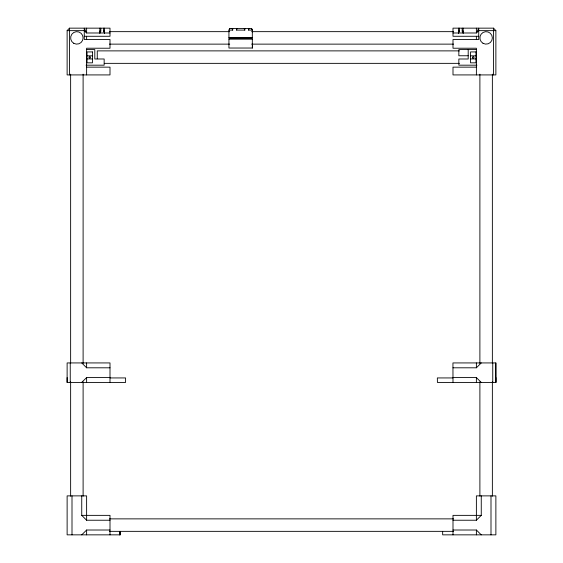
<?xml version="1.0" encoding="UTF-8"?>
<svg xmlns="http://www.w3.org/2000/svg" width="563" height="563" viewBox="0 0 563 563"><rect width="100%" height="100%" fill="white"/><g stroke="black" fill="none" stroke-linecap="round" stroke-linejoin="round"><path stroke-width="0.84" d="M110.003 377.935L125.591 377.935L125.591 382.418L67.117 382.418L67.124 377.583M100.819 28.15L100.819 31.12L99.869 32.985L99.947 31.12M459.408 31.12L458.458 32.985L458.535 31.12L459.408 31.12L459.408 28.15M100.552 31.12L99.869 32.985L100.179 31.12M459.141 31.12L458.458 32.985L458.768 31.12M244.814 28.537L244.814 30.099L236.622 30.099L237.03 28.537M229.81 28.537L228.93 30.099L228.93 37.897L252.315 37.897L252.315 30.099L248.593 30.099L249.198 28.537M86.618 67.145L110.003 67.145L110.003 74.921L67.124 74.921L67.124 30.641L69.467 28.15L110.003 28.15L110.003 36.278L84.274 36.278M452.997 367.801L476.382 367.801L481.259 362.931M452.997 520.233L476.382 520.233L481.259 515.363L481.259 495.876M81.741 534.85L86.618 530.015L110.003 530.015M81.684 382.418L86.618 377.583L110.003 377.583M476.382 67.145L452.997 67.145L452.997 74.921L495.876 74.921L495.876 30.641L493.533 28.15L452.997 28.15L452.997 36.278L478.726 36.278M229.711 28.537L251.633 28.537L252.414 30.099L252.414 31.873M228.93 30.099L232.709 30.099L232.709 28.537M67.124 30.641L84.274 30.641L86.618 32.985L110.003 32.985M495.876 30.641L478.726 30.641L476.382 32.985L452.997 32.985M99.869 31.12L100.819 31.12M103.592 31.12L104.542 31.12L104.542 32.985L103.592 31.12L103.592 28.15M462.181 28.15L462.181 31.12L463.131 31.12M109.44 31.655L229.704 31.655M251.654 31.655L453.56 31.655M228.93 37.489L252.315 37.489M228.93 39.079L252.315 39.079M109.44 44.132L229.704 44.132M251.654 44.132L453.56 44.132M86.449 49.586L94.802 49.586L94.802 58.995L104.155 58.995L104.155 65.181L86.062 65.181M476.551 49.586L458.845 49.586L458.845 55.765L468.198 55.765M459.408 50.881L97.258 50.881L97.258 58.728M87.005 55.821L92.459 55.821M470.541 55.821L475.995 55.821M87.005 58.939L92.459 58.939M470.541 58.939L475.995 58.939M104.296 63.352L459.408 63.352M476.938 65.181L458.845 65.181L458.845 58.995L468.198 58.995L468.198 49.586M81.741 362.931L86.618 367.801L110.003 367.801M452.997 377.583L476.382 377.583L481.259 382.418M452.997 377.935L437.345 377.935L437.409 382.418L495.883 382.418L495.876 362.931L452.941 362.931L452.997 382.418M81.741 495.876L81.741 515.363L110.003 515.363L110.003 534.85M481.259 515.363L452.997 515.363L452.997 534.85M109.44 518.868L453.56 518.868M81.741 515.363L86.618 520.233L110.003 520.233M452.997 530.015L476.382 530.015L481.259 534.85M109.44 531.345L453.56 531.345M462.181 31.12L463.131 32.985L463.131 28.15M251.534 28.537L252.315 30.099M232.047 28.537L232.709 30.099M462.448 31.12L463.131 32.985L463.053 31.12M244.236 28.537L244.814 30.099M103.859 31.12L104.542 32.985L104.542 28.15M462.821 31.12L463.131 32.985M104.232 31.12L104.542 32.985M495.876 377.583L495.883 382.418M495.813 362.931L495.813 382.418M493.533 28.15L493.533 74.921M492.752 362.931L492.752 382.418M492.365 74.161L492.365 363.409M492.365 381.876L492.365 496.165M490.999 495.876L490.999 534.85M479.894 74.161L479.894 363.409M479.894 381.876L479.894 496.165M476.382 28.15L476.382 32.985L478.726 28.15L478.726 39.509L452.997 39.509L452.997 48.221L476.382 48.221L476.382 74.921M476.382 36.278L476.382 39.509M476.382 362.931L476.382 367.801M476.382 377.583L476.382 382.418M476.382 520.233L476.382 495.876L495.876 495.876L495.876 534.85L442.659 534.85L442.659 531.409M476.382 530.015L476.382 534.85M458.458 28.15L458.458 32.985M252.414 43.618L252.414 48.031L228.93 48.031L228.93 38.671L252.315 38.671L252.315 48.031M248.593 28.537L248.593 30.099M236.622 28.537L236.622 30.099M120.341 531.409L120.341 534.85L67.124 534.85L67.124 495.876L86.618 495.876L86.618 520.233M119.891 531.409L119.891 534.85M119.82 531.409L119.82 534.85M110.003 382.418L110.003 362.931L67.124 362.931L67.124 382.418M99.869 28.15L99.869 32.985M86.618 28.15L86.618 32.985L84.274 28.15L84.274 39.509L110.003 39.509L110.003 48.221L86.618 48.221L86.618 74.921M86.618 36.278L86.618 39.509M86.618 362.931L86.618 367.801M86.618 377.583L86.618 382.418M86.618 530.015L86.618 534.85M83.106 74.161L83.106 363.409M83.106 381.876L83.106 496.165M72.001 495.876L72.001 534.85M70.635 74.161L70.635 363.409M70.635 381.876L70.635 496.165M70.248 362.931L70.248 382.418M69.467 28.15L69.467 74.921M92.459 51.923L87.005 51.923L87.005 62.838L92.459 62.838L92.459 51.923M475.995 51.923L470.541 51.923L470.541 62.838L475.995 62.838L475.995 51.923M89.355 58.045A0.76 0.76 0 0 0 90.495 57.384A0.76 0.76 0 0 0 89.355 56.722A0.76 0.76 0 0 0 89.355 58.045M472.885 58.045A0.76 0.76 0 0 0 474.032 57.384A0.76 0.76 0 0 0 472.885 56.722A0.76 0.76 0 0 0 472.885 58.045M483.012 43.295A6.235 6.235 0 0 0 492.365 37.897A6.235 6.235 0 0 0 483.012 32.492A6.235 6.235 0 0 0 483.012 43.295M73.753 43.295A6.235 6.235 0 0 0 83.106 37.897A6.235 6.235 0 0 0 73.753 32.492A6.235 6.235 0 0 0 73.753 43.295"/></g></svg>
